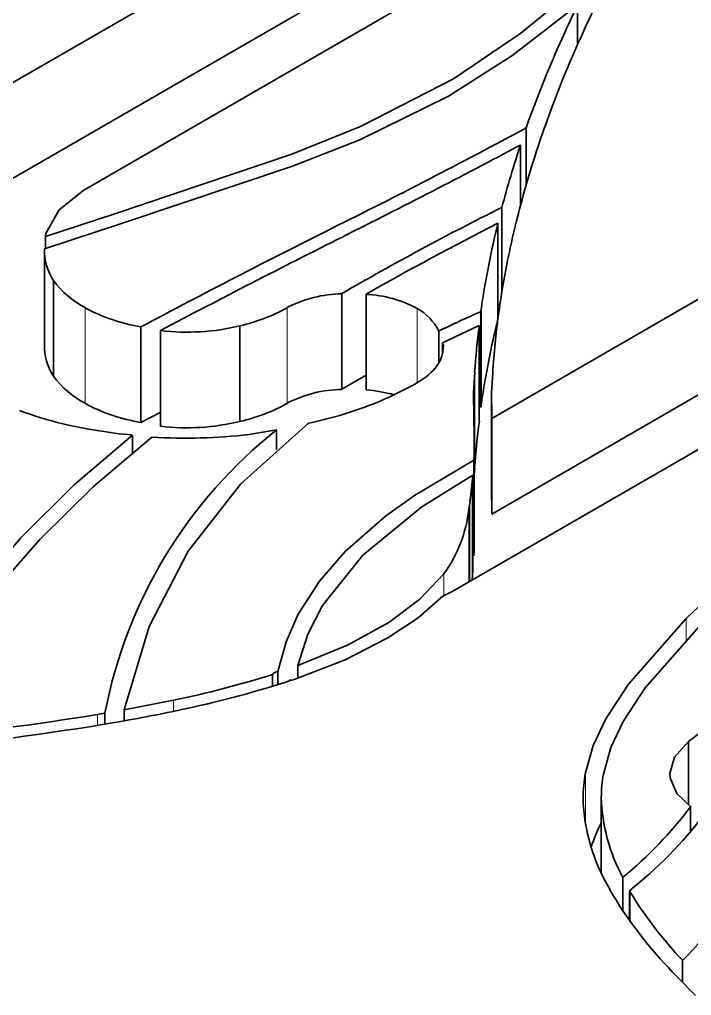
# Model space of a CAD drawing. Extents: x 46 to 852, y -144 to 729.
# Drawn here: x 648.947 to 651.817, y 624.905 to 629.07 of the extents above; entities that cross this region are included whole.
import ezdxf

# ---------------------------------------------------------------- set-up
doc = ezdxf.new("R2010")
doc.units = 0

msp = doc.modelspace()

# ---------------------------------------------------------------- linework, layer by layer
at = {"color": 7, "lineweight": 35, "ltscale": 0.061499}
for p, q in [((650.8026, 629.8893), (648.6722, 628.6592)), ((650.8026, 629.481), (648.6722, 628.251))]:
    msp.add_line(p, q, dxfattribs=at)
at = {"color": 7, "lineweight": 35, "ltscale": 0.0615}
msp.add_line((649.2216, 628.342), (651.3521, 629.572), dxfattribs=at)
at = {"color": 7, "lineweight": 35, "ltscale": 0.004189}
msp.add_line((651.3308, 629.131), (651.3308, 628.9635), dxfattribs=at)
at = {"color": 7, "lineweight": 35, "ltscale": 0.006104}
msp.add_line((651.1113, 628.6082), (651.1113, 628.364), dxfattribs=at)
at = {"color": 7, "lineweight": 35, "ltscale": 0.001079}
msp.add_line((651.1703, 628.5524), (651.1844, 628.5931), dxfattribs=at)
at = {"color": 7, "lineweight": 35, "ltscale": 0.006468}
msp.add_line((651.0869, 628.5349), (651.0869, 628.2761), dxfattribs=at)
at = {"color": 7, "lineweight": 35, "ltscale": 0.032576}
for p, q in [((652.6157, 628.321), (651.4872, 627.6696)), ((652.6157, 627.9128), (651.4872, 627.2613))]:
    msp.add_line(p, q, dxfattribs=at)
at = {"color": 7, "lineweight": 35, "ltscale": 0.00899}
msp.add_line((651.0078, 628.2685), (651.0078, 627.9089), dxfattribs=at)
at = {"color": 7, "lineweight": 35, "ltscale": 0.008887}
msp.add_line((649.0536, 628.0922), (649.3916, 628.2025), dxfattribs=at)
at = {"color": 7, "lineweight": 35, "ltscale": 0.007782}
msp.add_line((649.3539, 628.2412), (649.0579, 628.1449), dxfattribs=at)
at = {"color": 7, "lineweight": 35, "ltscale": 0.00082306}
msp.add_line((651.07, 628.2106), (651.0781, 628.2426), dxfattribs=at)
at = {"color": 7, "lineweight": 35, "ltscale": 0.010207}
for p, q in [((650.9909, 628.2009), (650.9909, 627.7927)), ((649.0536, 628.0881), (649.0536, 627.6798)), ((649.0926, 627.9568), (649.0926, 627.5486)), ((650.428, 627.898), (650.428, 627.4897)), ((650.9175, 627.8233), (650.9175, 627.415)), ((649.8887, 627.7626), (649.8887, 627.3544)), ((650.965, 627.3732), (650.965, 626.9649)), ((650.8895, 627.2841), (650.8895, 626.8759)), ((650.8837, 627.1255), (650.8837, 626.7172)), ((650.8826, 627.1083), (650.8826, 626.7001))]:
    msp.add_line(p, q, dxfattribs=at)
at = {"color": 7, "lineweight": 35, "ltscale": 0.000318441}
msp.add_line((649.0579, 628.1449), (649.059, 628.1576), dxfattribs=at)
at = {"color": 7, "lineweight": 35, "ltscale": 0.001282}
msp.add_line((649.0579, 628.1449), (649.0579, 628.0936), dxfattribs=at)
at = {"color": 7, "lineweight": 35, "ltscale": 0.010205}
for p, q in [((650.3237, 627.9005), (650.3237, 627.4923)), ((649.466, 627.7584), (649.466, 627.3502)), ((650.9111, 627.7637), (650.9111, 627.3555)), ((649.5501, 627.7429), (649.5501, 627.3347)), ((650.9638, 627.4653), (650.9638, 627.0571)), ((650.9651, 627.368), (650.9651, 626.9598)), ((650.8877, 627.1902), (650.8877, 626.782))]:
    msp.add_line(p, q, dxfattribs=at)
at = {"color": 7, "lineweight": 13, "ltscale": 0.010205}
for p, q in [((649.2272, 627.8403), (649.2272, 627.4321)), ((650.8914, 627.5646), (650.8914, 627.1564)), ((650.8885, 627.213), (650.8885, 626.8048))]:
    msp.add_line(p, q, dxfattribs=at)
at = {"color": 7, "lineweight": 13, "ltscale": 0.010207}
for p, q in [((650.0906, 627.8403), (650.0906, 627.432)), ((650.9205, 627.843), (650.9205, 627.4348))]:
    msp.add_line(p, q, dxfattribs=at)
at = {"color": 7, "lineweight": 13, "ltscale": 0.00793}
msp.add_line((650.6456, 627.8371), (650.6456, 627.5199), dxfattribs=at)
at = {"color": 7, "lineweight": 35, "ltscale": 0.000498271}
for p, q in [((650.9205, 627.843), (650.9175, 627.8233)), ((650.9205, 627.4348), (650.9175, 627.415))]:
    msp.add_line(p, q, dxfattribs=at)
at = {"color": 7, "lineweight": 35, "ltscale": 0.000255898}
msp.add_line((651.0001, 627.8564), (650.9909, 627.8518), dxfattribs=at)
at = {"color": 7, "lineweight": 35, "ltscale": 0.00072161}
msp.add_line((650.9928, 627.8108), (650.9969, 627.8394), dxfattribs=at)
at = {"color": 7, "lineweight": 35, "ltscale": 0.004335}
msp.add_line((650.7537, 627.691), (650.9111, 627.7637), dxfattribs=at)
at = {"color": 7, "lineweight": 35, "ltscale": 0.003406}
msp.add_line((650.7377, 627.7404), (650.7377, 627.6042), dxfattribs=at)
at = {"color": 7, "lineweight": 35, "ltscale": 0.000330539}
msp.add_line((650.7578, 627.6785), (650.7537, 627.691), dxfattribs=at)
at = {"color": 7, "lineweight": 35, "ltscale": 0.001178}
msp.add_line((650.7537, 627.691), (650.7537, 627.6439), dxfattribs=at)
at = {"color": 7, "lineweight": 35, "ltscale": 0.015074}
msp.add_line((651.4872, 627.6696), (650.9651, 627.368), dxfattribs=at)
at = {"color": 7, "lineweight": 35, "ltscale": 0.003007}
msp.add_line((650.428, 627.5521), (650.3237, 627.4923), dxfattribs=at)
at = {"color": 7, "lineweight": 35, "ltscale": 0.002141}
msp.add_line((650.8914, 627.5646), (650.887, 627.4791), dxfattribs=at)
at = {"color": 7, "lineweight": 35, "ltscale": 0.002112}
msp.add_line((650.9639, 627.4785), (650.9683, 627.5629), dxfattribs=at)
at = {"color": 7, "lineweight": 35, "ltscale": 0.00014801}
msp.add_line((650.8868, 627.472), (650.8868, 627.4661), dxfattribs=at)
at = {"color": 7, "lineweight": 35, "ltscale": 0.002001}
msp.add_line((650.8868, 627.4661), (650.8881, 627.386), dxfattribs=at)
at = {"color": 7, "lineweight": 35, "ltscale": 0.000186157}
msp.add_line((650.887, 627.4791), (650.887, 627.4716), dxfattribs=at)
at = {"color": 7, "lineweight": 35, "ltscale": 0.00072937}
msp.add_line((650.887, 627.4735), (650.887, 627.4443), dxfattribs=at)
at = {"color": 7, "lineweight": 35, "ltscale": 0.000184657}
msp.add_line((650.9638, 627.4711), (650.9639, 627.4785), dxfattribs=at)
at = {"color": 7, "lineweight": 35, "ltscale": 0.000144958}
msp.add_line((650.9638, 627.4653), (650.9638, 627.4711), dxfattribs=at)
at = {"color": 7, "lineweight": 35, "ltscale": 0.001969}
msp.add_line((650.965, 627.3866), (650.9638, 627.4653), dxfattribs=at)
at = {"color": 7, "lineweight": 35, "ltscale": 0.002385}
msp.add_line((649.5502, 627.3951), (649.466, 627.3502), dxfattribs=at)
at = {"color": 7, "lineweight": 35, "ltscale": 0.002548}
msp.add_line((650.8881, 627.386), (650.8895, 627.2841), dxfattribs=at)
at = {"color": 7, "lineweight": 35, "ltscale": 0.00046387}
msp.add_line((650.9651, 627.368), (650.965, 627.3866), dxfattribs=at)
at = {"color": 7, "lineweight": 13, "ltscale": 0.000306702}
msp.add_line((650.965, 627.3866), (650.965, 627.3743), dxfattribs=at)
at = {"color": 7, "lineweight": 35, "ltscale": 0.035898}
msp.add_line((650.7987, 626.6312), (652.0422, 627.3491), dxfattribs=at)
at = {"color": 7, "lineweight": 35, "ltscale": 0.001915}
msp.add_line((649.4292, 627.2966), (649.4292, 627.22), dxfattribs=at)
at = {"color": 7, "lineweight": 35, "ltscale": 0.002955}
msp.add_line((649.928, 627.2997), (650.0446, 627.3193), dxfattribs=at)
at = {"color": 7, "lineweight": 35, "ltscale": 0.0021}
msp.add_line((650.0446, 627.3193), (650.0446, 627.2354), dxfattribs=at)
at = {"color": 7, "lineweight": 35, "ltscale": 0.001778}
msp.add_line((650.8895, 627.2841), (650.8885, 627.213), dxfattribs=at)
at = {"color": 7, "lineweight": 35, "ltscale": 0.015073}
msp.add_line((651.4872, 627.2613), (650.9651, 626.9598), dxfattribs=at)
at = {"color": 7, "lineweight": 35, "ltscale": 0.000571078}
for p, q in [((650.8885, 627.213), (650.8877, 627.1902)), ((650.8885, 626.8048), (650.8877, 626.782))]:
    msp.add_line(p, q, dxfattribs=at)
at = {"color": 7, "lineweight": 35, "ltscale": 0.000429751}
for p, q in [((650.8837, 627.1255), (650.8826, 627.1083)), ((650.8837, 626.7172), (650.8826, 626.7001))]:
    msp.add_line(p, q, dxfattribs=at)
at = {"color": 7, "lineweight": 35, "ltscale": 0.000762881}
msp.add_line((650.8914, 627.1564), (650.8895, 627.1259), dxfattribs=at)
at = {"color": 7, "lineweight": 35, "ltscale": 0.002569}
msp.add_line((650.8826, 627.1083), (650.8709, 627.0062), dxfattribs=at)
at = {"color": 7, "lineweight": 35, "ltscale": 0.00197}
msp.add_line((650.965, 626.9783), (650.9638, 627.0571), dxfattribs=at)
at = {"color": 7, "lineweight": 35, "ltscale": 0.000675432}
msp.add_line((650.8709, 627.0062), (650.867, 626.9795), dxfattribs=at)
at = {"color": 7, "lineweight": 13, "ltscale": 0.008334}
msp.add_line((650.8709, 627.0062), (650.8709, 626.6729), dxfattribs=at)
at = {"color": 7, "lineweight": 13, "ltscale": 0.007722}
msp.add_line((650.867, 626.9795), (650.867, 626.6706), dxfattribs=at)
at = {"color": 7, "lineweight": 35, "ltscale": 0.001776}
msp.add_line((650.8895, 626.8759), (650.8885, 626.8048), dxfattribs=at)
at = {"color": 7, "lineweight": 13, "ltscale": 0.002365}
msp.add_line((650.7596, 626.7048), (650.7596, 626.6102), dxfattribs=at)
at = {"color": 7, "lineweight": 35, "ltscale": 0.000546139}
msp.add_line((650.8826, 626.7001), (650.8803, 626.6783), dxfattribs=at)
at = {"color": 7, "lineweight": 35, "ltscale": 0.000717199}
msp.add_line((650.7559, 626.6085), (650.7816, 626.6213), dxfattribs=at)
at = {"color": 7, "lineweight": 35, "ltscale": 7.93017e-05}
msp.add_line((650.7816, 626.6213), (650.7844, 626.6229), dxfattribs=at)
at = {"color": 7, "lineweight": 35, "ltscale": 0.000414301}
msp.add_line((650.7844, 626.6229), (650.7987, 626.6312), dxfattribs=at)
at = {"color": 7, "lineweight": 13, "ltscale": 0.002299}
msp.add_line((651.7943, 626.5137), (651.7943, 626.4218), dxfattribs=at)
at = {"color": 7, "lineweight": 35, "ltscale": 0.001387}
msp.add_line((650.051, 626.287), (650.051, 626.2316), dxfattribs=at)
at = {"color": 7, "lineweight": 35, "ltscale": 0.001344}
msp.add_line((650.1364, 626.3135), (650.1364, 626.2598), dxfattribs=at)
at = {"color": 7, "lineweight": 35, "ltscale": 0.001266}
msp.add_line((650.028, 626.2751), (650.028, 626.2245), dxfattribs=at)
at = {"color": 7, "lineweight": 35, "ltscale": 0.000538021}
msp.add_line((650.0801, 626.2408), (650.1006, 626.2476), dxfattribs=at)
at = {"color": 7, "lineweight": 35, "ltscale": 0.000261545}
msp.add_line((650.1099, 626.2507), (650.1198, 626.2542), dxfattribs=at)
at = {"color": 7, "lineweight": 35, "ltscale": 0.005391}
msp.add_line((649.6053, 626.165), (649.3936, 626.1246), dxfattribs=at)
at = {"color": 7, "lineweight": 13, "ltscale": 0.001187}
msp.add_line((649.6053, 626.165), (649.6053, 626.1176), dxfattribs=at)
at = {"color": 7, "lineweight": 35, "ltscale": 0.00119}
msp.add_line((649.3936, 626.1246), (649.3936, 626.077), dxfattribs=at)
at = {"color": 7, "lineweight": 35, "ltscale": 0.000801224}
msp.add_line((649.312, 626.1093), (649.2804, 626.104), dxfattribs=at)
at = {"color": 7, "lineweight": 13, "ltscale": 0.00116}
msp.add_line((649.2804, 626.104), (649.2804, 626.0576), dxfattribs=at)
at = {"color": 7, "lineweight": 35, "ltscale": 0.00116}
msp.add_line((649.312, 626.1093), (649.312, 626.0629), dxfattribs=at)
at = {"color": 7, "lineweight": 35, "ltscale": 0.003874}
msp.add_line((651.9281, 626.0823), (651.8048, 625.9885), dxfattribs=at)
at = {"color": 7, "lineweight": 35, "ltscale": 0.001048}
msp.add_line((649.3017, 626.0612), (649.343, 626.0681), dxfattribs=at)
at = {"color": 7, "lineweight": 35, "ltscale": 0.006775}
msp.add_line((651.8048, 625.9885), (651.8048, 625.7175), dxfattribs=at)
at = {"color": 7, "lineweight": 13, "ltscale": 0.005426}
msp.add_line((651.3644, 625.8546), (651.3644, 625.6376), dxfattribs=at)
at = {"color": 7, "lineweight": 35, "ltscale": 0.000469539}
msp.add_line((651.725, 625.8519), (651.7263, 625.8331), dxfattribs=at)
at = {"color": 7, "lineweight": 35, "ltscale": 0.008095}
msp.add_line((651.4323, 625.751), (651.4323, 625.4272), dxfattribs=at)
at = {"color": 7, "lineweight": 35, "ltscale": 0.002646}
msp.add_line((651.8138, 625.7109), (651.8138, 625.6051), dxfattribs=at)
at = {"color": 7, "lineweight": 35, "ltscale": 0.003526}
msp.add_line((651.5237, 625.4083), (651.5237, 625.2673), dxfattribs=at)
at = {"color": 7, "lineweight": 35, "ltscale": 0.0006953}
msp.add_line((651.4689, 625.3558), (651.4832, 625.3319), dxfattribs=at)
at = {"color": 7, "lineweight": 35, "ltscale": 0.000166181}
msp.add_line((651.5559, 625.3463), (651.5526, 625.3521), dxfattribs=at)
at = {"color": 7, "lineweight": 35, "ltscale": 0.003163}
msp.add_line((651.5526, 625.3521), (651.5526, 625.2255), dxfattribs=at)
at = {"color": 7, "lineweight": 13, "ltscale": 0.003139}
msp.add_line((651.5559, 625.3463), (651.5559, 625.2208), dxfattribs=at)
at = {"color": 7, "lineweight": 35, "ltscale": 0.002356}
msp.add_line((651.7791, 625.0548), (651.7791, 624.9606), dxfattribs=at)
at = {"color": 7, "lineweight": 35, "ltscale": 0.00072196}
msp.add_line((651.7364, 625.0047), (651.7564, 624.9839), dxfattribs=at)
at = {"color": 7, "lineweight": 35, "ltscale": 0.002792}
msp.add_line((651.7564, 624.9839), (651.8353, 624.9048), dxfattribs=at)
at = {"color": 7, "lineweight": 35}
for points in [[(651.3951, 629.2625), (651.0883, 629.0118), (650.8016, 628.8174), (650.4072, 628.6146), (650.11, 628.4959), (649.3539, 628.2412)], [(649.3916, 628.2025), (650.1129, 628.4451), (650.4003, 628.5574), (650.7802, 628.7435), (651.0504, 628.9153), (651.3308, 629.131)], [(649.059, 628.1576), (649.1165, 628.2587), (649.2216, 628.342)], [(649.3936, 626.1246), (649.501, 626.4802), (649.6671, 626.801), (649.8932, 627.0892), (650.181, 627.3469)], [(649.4292, 627.2966), (649.1807, 627.0837), (648.9521, 626.8568), (648.7899, 626.6686), (648.646, 626.4714), (648.5079, 626.2364), (648.4003, 625.9897)], [(648.483, 625.9986), (648.5918, 626.2419), (648.7307, 626.4738), (648.8738, 626.6668), (649.0344, 626.8513), (649.2638, 627.0767), (649.5131, 627.288)], [(650.8877, 627.1902), (650.6348, 627.0386), (650.5109, 626.9503), (650.3386, 626.8), (650.2279, 626.6735), (650.1378, 626.5328), (650.0857, 626.4146), (650.051, 626.287)], [(650.1364, 626.3135), (650.1793, 626.4467), (650.2418, 626.569), (650.4132, 626.7838), (650.666, 626.9904), (650.8837, 627.1255)], [(652.7827, 627.1334), (652.5495, 627.0555), (652.3448, 626.9562), (652.1382, 626.8214), (652.015, 626.7227), (651.7943, 626.5137)], [(650.7596, 626.7048), (650.6578, 626.5959), (650.5245, 626.4965), (650.3486, 626.4005), (650.1364, 626.3135)], [(650.1198, 626.2542), (650.338, 626.338), (650.521, 626.4307), (650.6498, 626.5163), (650.7559, 626.6085)], [(651.7943, 626.5137), (651.5479, 626.2335), (651.4511, 626.0857), (651.3975, 625.9716), (651.3644, 625.8546)], [(651.4412, 625.85), (651.4732, 625.9631), (651.5255, 626.074), (651.6201, 626.2179), (651.8615, 626.4918)], [(650.1006, 626.2476), (650.0998, 626.2493), (650.0995, 626.2503), (650.1011, 626.2512), (650.1068, 626.2509), (650.1099, 626.2507)], [(651.8048, 625.9885), (651.745, 625.9227), (651.725, 625.8519)], [(651.7263, 625.8331), (651.7542, 625.7674), (651.8138, 625.7109)]]:
    msp.add_lwpolyline(points, dxfattribs=at)
for centre, radius, start, end in [((644.1184, 642.3979), 14.0191, 287.7529, 291.43864), ((655.7891, 626.9869), 4.8769, 153.2803, 160.7702), ((655.8069, 626.942), 4.9826, 153.9396, 160.4639), ((638.2047, 652.5791), 27.2251, 296.32593, 298.29924), ((655.3472, 627.1411), 4.4089, 161.3313, 165.5324), ((636.1701, 656.5404), 31.7306, 296.50155, 298.04137), ((655.5384, 627.0677), 4.6871, 161.7588, 165.1558), ((656.6923, 616.8725), 12.735, 116.51095, 120.00631), ((654.8361, 627.2762), 3.8802, 166.0647, 171.6549), ((665.4791, 597.6606), 34.0926, 116.47822, 118.01464), ((656.6509, 617.0035), 12.5465, 116.81569, 119.73503), ((654.701, 627.2833), 3.8218, 166.108, 171.5787), ((666.1228, 596.4626), 35.3994, 116.49724, 117.91528), ((649.2769, 628.0827), 0.2232, 177.5541, 214.3338), ((649.4034, 628.1842), 0.3857, 216.179, 242.8711), ((650.3319, 627.3761), 0.5238, 90.9008, 117.4623), ((650.4006, 627.3705), 0.5276, 62.2886, 87.02), ((649.5872, 628.5098), 0.7606, 241.736, 260.8374), ((649.7147, 628.521), 0.7778, 282.9221, 298.9096), ((650.5422, 627.6458), 0.2172, 25.8273, 61.6023), ((652.4751, 624.2244), 3.9216, 113.4024, 116.296), ((654.701, 626.8751), 3.8218, 166.108, 171.5787), ((654.434, 627.3461), 3.4724, 172.3088, 176.4198), ((649.6625, 628.7015), 0.9655, 263.3137, 283.5481), ((654.3291, 627.32), 3.4465, 172.6033, 175.9303), ((649.2769, 627.6744), 0.2232, 177.5541, 214.3338), ((649.4034, 627.7759), 0.3857, 216.179, 242.8711), ((649.8905, 628.8553), 1.5343, 286.0532, 299.4853), ((650.3319, 626.9679), 0.5238, 90.9008, 117.4623), ((650.3721, 626.8099), 0.682, 75.0514, 85.2943), ((649.5872, 628.1016), 0.7606, 241.736, 260.8374), ((649.7147, 628.1127), 0.7778, 282.9221, 298.9096), ((649.5809, 629.1564), 1.8662, 250.15, 256.0767), ((649.7014, 629.5446), 2.2492, 282.3092, 285.8264), ((649.6285, 629.4644), 2.1768, 256.8118, 264.7469), ((649.6625, 628.2933), 0.9655, 263.3137, 283.5481), ((654.3291, 626.9117), 3.4465, 172.6033, 175.9303), ((651.2987, 625.7321), 2.0219, 128.3125, 169.252), ((649.6554, 629.5834), 2.2999, 266.4521, 276.8074), ((650.2899, 627.0445), 0.58, 324.1219, 353.5739), ((650.0505, 626.2594), 0.0273, 88.9464, 145.0402), ((648.692, 630.5462), 4.4753, 281.7767, 287.3707), ((648.6743, 630.6933), 4.6692, 281.84, 287.5229), ((648.0599, 633.5982), 7.6386, 279.66964, 281.87957), ((647.0845, 639.7096), 13.7818, 275.82353, 279.168), ((646.936, 640.8714), 14.9983, 275.6324, 279.07547), ((651.9476, 625.7485), 0.5928, 169.6839, 180.0675), ((651.9793, 625.7518), 0.547, 169.6626, 180.0809), ((652.162, 625.7733), 0.8083, 181.8123, 211.0691), ((652.1935, 625.7734), 0.7621, 181.6787, 208.5909), ((650.3924, 626.7875), 1.7834, 309.3625, 322.8622), ((650.4254, 626.7776), 1.8172, 308.3307, 322.7028), ((652.1581, 625.2738), 0.8138, 153.0564, 161.0012), ((653.063, 626.2968), 1.8515, 211.4133, 224.2442), ((653.0735, 626.2813), 1.7829, 211.6361, 223.456)]:
    msp.add_arc(centre, radius, start, end, dxfattribs=at)
for centre, major_axis, ratio, start_param, end_param in [((613.3995, 637.3375), (37.3536, -9.6959), 0.060838, 6.221465, 6.298881), ((648.6895, 630.3592), (2.9314, -5.4181), 0.350189, 0.089688, 0.320255)]:
    msp.add_ellipse(centre, major_axis=major_axis, ratio=ratio, start_param=start_param, end_param=end_param, dxfattribs=at)

doc.saveas('drawing.dxf')
